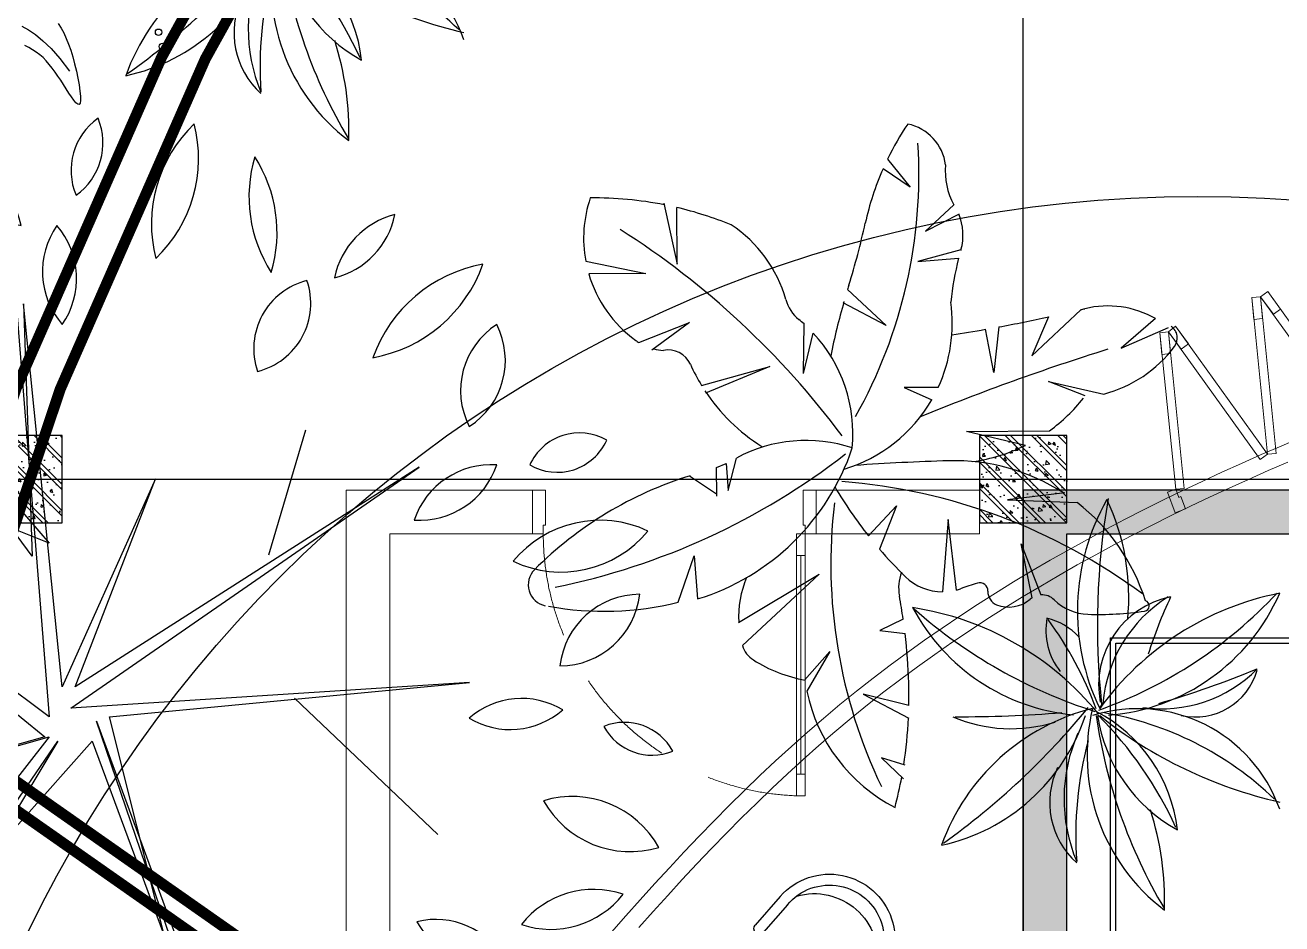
# Model space of a CAD drawing. Header units: millimetres. Extents: x -1030105 to 906887, y -616134 to 1220667.
# Drawn here: x -99860 to -94104, y 534059 to 538173 of the extents above; entities that cross this region are included whole.
import ezdxf
from ezdxf.enums import TextEntityAlignment as Align

# ---------------------------------------------------------------- set-up
doc = ezdxf.new("R2010")
doc.units = ezdxf.units.MM
doc.header["$MEASUREMENT"] = 0
for name, pattern in [('A1 - XREF - MAT BANG$0$Hidden', [714.375, 476.25, -238.125]), ('CENTER', [2, 1.25, -0.25, 0.25, -0.25]), ('DASH', [0.35, 0.25, -0.1]), ('DASHED', [0.75, 0.5, -0.25])]:
    doc.linetypes.add(name, pattern=pattern)
for name, color, linetype in [('A-Column', 4, 'Continuous'), ('A-Furniture', 143, 'Continuous'), ('A-Tree', 98, 'Continuous'), ('XR-BC-zColumn$0$LBC - BEACH CLUB - 240809 DG Rev$0$DA-WALL-PATT', 8, 'Continuous')]:
    doc.layers.add(name, color=color, linetype=linetype)
doc.layers.add('A-Door', color=33, linetype='Continuous', lineweight=9)
doc.layers.add('A-Wall', color=6, linetype='Continuous', lineweight=9)
doc.styles.add('Arial_Bold', font='arialbd.ttf')

# ---------------------------------------------------------------- blocks, each defined once
blk = doc.blocks.new('CHẢI 2')
for p, q in [((377497.4982783808, -107946.2526185756), (377548.3668794337, -107779.6868767074)), ((377547.4665517815, -107953.8405953927), (377596.1753487242, -107794.3275824317)), ((377594.3467119084, -107800.3160565147), (377609.6990662781, -107750.6482920074)), ((378073.8289586591, -107942.1294880552), (378087.6404829195, -107897.4465998199)), ((378025.5512446858, -108100.247652636), (378073.835040912, -107942.1095972216)), ((378071.1999098666, -108121.9410872665), (378121.6435451299, -107956.7501888905))]:
    blk.add_line(p, q)
for centre, radius, start, end in [((377628.8070648382, -107756.5545929674), 20, 66.0148901254023, 162.8235700145798), ((378404.7880844283, -106012.4529850306), 1888.936081059818, 246.0148901254023, 259.8545184915585), ((377572.2711140789, -107787.0072295695), 25, 342.9734917080572, 162.9734917080572), ((378068.5324843595, -107891.5402988599), 20, 342.8235700145798, 79.85451849155857), ((377784.3490941222, -108034.0968529251), 299.999999995809, 162.9734917080572, 342.9734917080572), ((377784.3800425566, -108033.995792409), 250.1056931059935, 161.3077239489011, 344.6392594668693), ((378097.7392755572, -107949.4299500838), 25, 342.9732183262121, 162.9734917080572), ((377815.559877325, -107932.1796504127), 291.1434903122881, 195.7321343654346, 310.214849048374)]:
    blk.add_arc(centre, radius, start, end)
blk = doc.blocks.new('FUR')
at = {"layer": 'A-Furniture', "color": 8, "linetype": 'DASH', "lineweight": 9, "ltscale": 1000, "const_width": 50}
blk.add_lwpolyline([(-33574.116996225, 38198.03701352875), (-3.274180926382542e-10, 38211.88251353393), (0, 0), (-7049.126603505938, -1.164153218269348e-10, -0.3011393681377011), (-23981.73349209089, -18888.11748647457), (-49064.43265007329, -18888.11748647457, -0.06124952190979967), (-52473.9447657284, -15923.13210822688), (-52473.9447657284, -15923.13210822688, -0.127607782766149), (-56769.0085550223, -7888.247632739716), (-57047.06649999994, -6235.426486474578, -0.1924218543560013), (-53256.03130311794, 9916.925028712954), (-55726.52506250713, 11649.12232822133, -0.09220963238652186), (-52805.8425345454, 17542.93784715806, -0.09579334497253111), (-54512.04080293298, 23938.01559452759, -0.1077169431674273), (-53957.97341630229, 28268.68321032356, -0.2285839789093287), (-47025.84992466056, 33492.16687116434, 0.2045490622853214), (-42688.61020563537, 36230.61212708103, 0.1311708844373413), (-42047.51066320275, 38025.4441493589, -0.3035398224954187), (-39524.66233420366, 41042.55836063065, -0.3273425619805889)], format="xyb", close=True, dxfattribs=at)
at = {"layer": 'A-Furniture', "color": 8, "linetype": 'DASH', "ltscale": 50}
blk.add_open_spline([(-56447.03599999993, -6097.049467972713), (-55194.80878073322, -4879.432741814177), (-50278.88373038909, -2284.573604768259), (-42421.47772418463, -5454.796933513135), (-32732.45049999998, -11254.02927138517), (-23301.95049999998, -9202.029271385167), (-18023.95049999998, -504.5292713851668), (-16595.45049999998, 8921.470728614833), (-19600.32320915881, 15918.27845925349), (-21321.18391267408, 18705.60147339047), (-21789.72381129679, 19344.96383619693)], degree=3, knots=[32574.7262056019, 32574.7262056019, 32574.7262056019, 32574.7262056019, 37697.74124470179, 48060.13185932349, 55585.25195803288, 69452.98974218499, 76151.42226405158, 84447.8370469563, 94470.7732435007, 98031.73488863441, 98031.73488863441, 98031.73488863441, 98031.73488863441], dxfattribs=at)
at = {"layer": 'A-Furniture', "xscale": -1, "rotation": 121.6933305201398}
blk.add_blockref('CHẢI 2', (-341880.1727628976, 275377.8456562242), dxfattribs=at)
blk = doc.blocks.new('hggtd')
at = {"layer": 'A-Door', "ltscale": 10}
for points in [[(-37522.30413191073, 553210.0989524032), (-37462.61143195868, 553210.3158777887), (-37462.7931325296, 553260.3155476366), (-37562.48556836, 553259.9532617943), (-37562.34020790327, 553219.953525916), (-37522.34047202492, 553220.0988863728)], [(-37562.34020790327, 553219.953525916), (-37550.77698953477, 553182.5641279547), (-38246.76598047192, 552993.3609571508), (-38257.0264835011, 553031.1044955886)], [(-38257.0264835011, 553031.1044955886), (-38246.76598047192, 552993.3609571508), (-38150.26809078419, 553019.5937093099), (-38160.76119164789, 553058.192865185)], [(-38259.00160165331, 552953.1427850041), (-38246.76541330145, 552993.2048853468), (-38152.10331566764, 552966.2864699255), (-38162.31560169254, 552927.6120699414)], [(-37561.6558693455, 552769.0030419283), (-37550.96911318326, 552809.4742822888), (-38246.76541330145, 552993.2048853468), (-38259.00160165331, 552953.1427850041)], [(-37561.6558693455, 552769.0030419283), (-37550.15187984782, 552731.1441886064), (-38246.14087078497, 552541.9410178026), (-38256.51613611132, 552580.106712461)], [(-38256.51613611132, 552580.106712461), (-38246.14087078497, 552541.9410178026), (-38149.64298109724, 552568.1737699618), (-38160.13608196094, 552606.7729258367)], [(-38256.34578606571, 552501.730225313), (-38246.14030361451, 552541.7849459986), (-38149.44750008004, 552514.8739102345), (-38159.65978610494, 552476.1995102502)], [(-37559.0000537579, 552317.5904822372), (-37548.4474841831, 552357.5535517792), (-38246.14030361451, 552541.7849459986), (-38256.34578606571, 552501.730225313)]]:
    blk.add_lwpolyline(points, close=True, dxfattribs=at)
blk = doc.blocks.new('TƯỜNG NÔI THẤT')
at = {"layer": 'A-Door', "ltscale": 10}
for points in [[(2930.784120757889, 28654.37219504954), (2840.454301001853, 28615.29588536511), (2750.6054073423, 28575.5518036593), (2661.254620863765, 28535.11530709558), (2572.419122650739, 28493.96175283706), (2484.116093787772, 28452.06649804709), (2396.36271535937, 28409.40489988902), (2309.176168450053, 28365.9523155262), (2222.573634144341, 28321.68410212186), (2136.572293526769, 28276.57561683923), (2051.189327681845, 28230.60221684165), (1966.441917694086, 28183.73925929249), (1882.34724464803, 28135.96210135485), (1798.922489628181, 28087.24610019231), (1716.18483371906, 28037.56661296799), (1634.151458005203, 27986.89899684524), (1552.839543571099, 27935.21860898728), (1472.266271501314, 27882.50080655748), (1392.448822880324, 27828.72094671906), (1313.404378792693, 27773.85438663547), (1235.150120322898, 27717.87648346985), (1157.703228555489, 27660.76259438565), (1081.080884574971, 27602.488076546), (1005.300269465879, 27543.02828711434), (930.3785643127194, 27482.35858325381), (856.3290679885249, 27420.4598253374), (783.1329364200501, 27357.35843781242), (710.7554482981359, 27293.10335182305), (639.1617699072231, 27227.74365785473), (568.3170675317378, 27161.32844639278), (498.1865074561065, 27093.90680792253), (428.7352559647552, 27025.52783292963), (359.9284793420957, 26956.24061189929), (291.7313438725687, 26886.09423531697), (224.1090158405859, 26815.13779366808), (157.0266615305882, 26743.42037743796), (90.44944722700166, 26670.99107711215), (24.34253921423806, 26597.8989831761), (-41.32889622327639, 26524.19318611501)], [(-166.9163906685426, 26502.57898639143), (-101.2958456789493, 26577.23644463148), (-35.2396873855032, 26651.36415010213), (31.28799249810982, 26724.91265836975), (98.32330210669897, 26797.8321894221), (165.902351280427, 26870.07292301056), (234.0612498594128, 26941.58503888629), (302.8361076838046, 27012.31871680077), (372.2630345937796, 27082.22413650493), (442.378252475828, 27151.25126941549), (513.2180855466577, 27219.34964078118), (584.8187974110042, 27286.46876080066), (657.2166515738936, 27352.55813526991), (730.4478870149469, 27417.56702979922), (804.5486855843046, 27481.44444731565), (879.5527735750074, 27544.13739150623), (955.4424117460148, 27605.58774227381), (1032.184144159837, 27665.79852086946), (1109.760073046869, 27724.79532388248), (1188.151649082458, 27782.6030941389), (1267.340269775465, 27839.24676990428), (1347.307685608495, 27894.75153593614), (1428.03570862484, 27949.14261704031), (1509.506150867805, 28002.44523802213), (1591.700824380663, 28054.68462368741), (1674.601541206706, 28105.88599884138), (1758.190113389224, 28156.07458828983), (1842.448451661839, 28205.27570825221), (1927.358799546811, 28253.51478396531), (2012.903463463328, 28300.81718802208), (2099.064749797762, 28347.20829291409), (2185.824964936517, 28392.71347113338), (2273.166415265994, 28437.35809517186), (2361.071407172567, 28481.16753752122), (2449.522264983432, 28524.16717825574), (2538.501531364527, 28566.3824074415), (2627.991857137051, 28607.83853192616), (2717.975889024281, 28648.56084749533), (2808.436273749423, 28688.57464993501), (2899.355658035725, 28727.90523503104), (2990.716688606422, 28766.57789856929)]]:
    blk.add_lwpolyline(points, dxfattribs=at)
at = {"color": 3, "xscale": -0.9999999999999998, "rotation": 110.9750667880866}
blk.add_blockref('hggtd', (532424.3445339052, 191488.5599422323), dxfattribs=at)
blk = doc.blocks.new('CAYMB 10')
at = {"layer": 'A-Tree', "color": 8}
for p, q in [((186.5644689614419, 644.1267185458564), (238.715650649654, 579.6182638052269)), ((238.715650649654, 579.6182638052269), (176.2852105110796, 621.9426230803365)), ((-325.4732582218421, 543.3802454902325), (-294.8787547032553, 403.6489095685538)), ((-294.8787547032553, 403.6489095685538), (-296.0700989094476, 533.3855430782423)), ((338.564589164569, 539.16627220792), (273.4787241728045, 478.8985422675032)), ((273.4787241728045, 478.8985422675032), (351.6973314038187, 519.0277307261131)), ((354.6887124035857, 436.4759908806882), (256.0971874112147, 409.436666262045)), ((-504.6410117267806, 410.2891123816371), (-367.1667000502202, 382.5110154846916)), ((256.0971874112147, 409.436666262045), (349.4150796181493, 417.0474113345845)), ((-367.1667000502202, 382.5110154846916), (-497.7112205417216, 381.2806026079925)), ((95.00687250689953, 345.8953323567985), (183.0947374099342, 263.5667217111913)), ((183.0947374099342, 263.5667217111913), (84.90115182858426, 315.0707048501936)), ((516.8202095194138, 194.1048419061699), (628.9105254643946, 299.2352224754868)), ((-382.8970907971379, 224.2380090198712), (-266.6688206082326, 269.7755907949759)), ((-266.6688206082326, 269.7755907949759), (-353.1145183928893, 206.6125474648434)), ((-5.726964698173106, 153.5171867363388), (-4.586229609965812, 268.6250645958353)), ((441.2394350631512, 260.0119577894802), (429.9125403692451, 155.9008114330354)), ((555.2693992947607, 282.7517265723436), (516.8202095194138, 194.1048419061699)), ((800.4230135336256, 279.0056476828177), (721.9223257167323, 211.4703137571923)), ((-5.726964698173106, 153.5171867363388), (16.58627978124423, 245.8723320083227)), ((429.9125403692451, 155.9008114330354), (410.6450369797385, 254.5554818508099)), ((721.9223257167323, 211.4703137571923), (830.1820690810855, 258.7901719139772)), ((-239.0395701728121, 125.7578780322219), (-83.30427484225947, 169.3706028317101)), ((-83.30427484225947, 169.3706028317101), (-230.1945371221227, 108.2228984822286)), ((224.8104241719266, 121.1698715304956), (287.8681593717483, 92.92873885919107)), ((302.5589965510007, 121.1698715304956), (224.8104241719266, 121.1698715304956)), ((639.1660111839155, 102.2385455899639), (555.0595933263976, 135.0622490113601)), ((555.0595933263976, 135.0622490113601), (681.5390205197909, 106.4200763733825)), ((367.3390138906543, 20.45014999277191), (557.821376568143, 22.51869702967815)), ((502.3600309251924, -11.08403195551364), (367.3390138906543, 20.45014999277191)), ((-204.9676791954407, -61.71889313741121), (-183.3013383952493, -52.44190028059529)), ((-183.3013383952493, -52.44190028059529), (-178.1426882858214, -114.288502944808)), ((-178.1426882858214, -114.288502944808), (-159.5715427216055, -40.07258242834359)), ((-204.9676791954407, -122.5347193139023), (-266.8714977428608, -81.30365087109385)), ((-204.196477882826, -127.3310654973029), (-204.9676791954407, -61.71889313741121)), ((592.8495588197547, -119.3980054862914), (461.1993036085332, -135.8390776687302)), ((461.1993036085332, -135.8390776687302), (620.7195718503935, -142.2139893168933)), ((143.0218579590146, -218.2304025689373), (207.4288874103659, -149.7314513499732)), ((207.4288874103659, -149.7314513499732), (167.9309039485815, -248.3851391418721)), ((325.6233271286619, -180.9892968822387), (312.6852061285172, -346.4441596715478)), ((344.8166955182969, -342.6124404388829), (325.6233271286619, -180.9892968822387)), ((492.4860668478213, -236.5587992064538), (537.8115905059676, -353.2512321577524)), ((517.8181643989083, -359.7277302780421), (492.4860668478213, -236.5587992064538)), ((-292.6647569071356, -369.9211299706367), (-256.5541889067972, -263.7511294005672)), ((-256.5541889067972, -263.7511294005672), (-248.3003521786304, -362.705690089264)), ((-154.7948591960012, -416.325845527288), (30.13723149732687, -306.0206752118538)), ((30.13723149732687, -306.0206752118538), (-145.4918600437231, -469.1739831443992)), ((222.3969005242834, -408.9304565185448), (169.1895109322213, -434.5251517113065)), ((169.1895109322213, -434.5251517113065), (226.6550938068394, -441.4842379083857)), ((-3.263954783440568, -548.2255597366602), (54.47138149777311, -483.1484652950312)), ((54.47138149777311, -483.1484652950312), (2.097332070159609, -573.529118141334)), ((130.9501344540622, -580.3950924625387), (235.0827775355865, -635.3031904057134)), ((235.6481149397878, -606.5453954523546), (130.9501344540622, -580.3950924625387)), ((172.6658212160692, -726.2650370134506), (223.3993703480519, -774.2839783391682)), ((227.2855263771635, -743.4153645457118), (172.6658212160692, -726.2650370134506))]:
    blk.add_line(p, q, dxfattribs=at)
for centre, radius, start, end in [((779.4988287719461, 355.9101373694721), 659.2722902632004, 146.0189635815314, 154.0763021309827), ((209.9180833415012, 616.2268724779133), 110.5597618613785, 7.543113912344272, 78.04736568714452), ((-871.4777567913261, 608.5862301258021), 1129.855552588643, 330.67245302648, 3.641032922973614), ((779.4988287719461, 355.9101373694721), 659.2722902632004, 156.201305661175, 167.6168316650024), ((478.4198393823172, 616.0173225902254), 159.5793688367412, 174.706298392514, 208.7889803306433), ((-221.7666346176411, 462.5324904182926), 287.6582760387117, 161.2205659913778, 190.4639080002395), ((-484.4715234372707, -269.5221160924993), 824.7155909276798, 78.82497402445534, 90.66972910121446), ((-484.4715234372707, -269.5221160924993), 824.7155909276798, 67.69490835147803, 76.79451232428683), ((236.755102414405, 470.2114022054593), 122.6638091375199, 344.0084059050306, 22.93603431214617), ((-338.8007119102695, 239.5967835061019), 304.0756695246674, 15.84499370040856, 56.61069613927844), ((-1542.902939352862, 865.8081009959569), 1718.446344457842, 342.7300337644285, 347.6168316650025), ((-1459.690843628166, -1138.771680419974), 1923.468895043192, 36.70351893037481, 57.46954700200074), ((1039.005968139434, 240.2970391763374), 711.882214688397, 164.0084059050306, 164.110091381332), ((1039.005968139434, 240.2970391763374), 711.882214688397, 165.6238916327764, 173.8497337395827), ((-221.7666346176411, 462.5324904182926), 287.6582760387117, 196.4070659168597, 234.1870524300158), ((1704.152454995899, -143.6701514924644), 1681.908795261614, 162.7300337644285, 163.0792001669171), ((41.96888153787586, 347.6667464350467), 91.73312292712151, 195.8449937004085, 230.5605807165402), ((1704.152454995899, -143.6701514924644), 1681.908795261614, 164.0749999253743, 168.4283775462131), ((-12.67507818593003, 267.2108032992692), 347.4197398351678, 335.1427602876785, 8.16711169028393), ((-209.9366539784678, 3822.649371958105), 3621.659239046866, 283.3980360557906, 283.548294695203), ((690.6355624774296, 85.37655267835362), 222.5882091254535, 60.44681838818225, 103.548294695203), ((-231.766255730181, 14.88319813268026), 339.1680436945305, 47.95141662230789, 50.56058071654016), ((-209.9366539784678, 3822.649371958105), 3621.659239046866, 280.358138861941, 282.1977283526998), ((817.511440649323, 234.4921467081294), 32.59454687060725, 323.1476556933032, 55.43795290225658), ((-231.766255730181, 14.88319813268026), 339.1680436945305, 354.6007765778234, 42.92545712248191), ((-209.9366539784678, 3822.649371958105), 3621.659239046866, 278.6352431112115, 279.8664868686059), ((-320.7347799850104, 322.0762417442747), 115.8636308787558, 233.2324526345538, 237.5887007438244), ((-320.7347799850104, 322.0762417442747), 115.8636308787558, 255.9290285283741, 267.0909563796757), ((-315.6195761270646, 151.8575429006014), 55.60237919803038, 24.20546519525691, 101.4053945023518), ((2261.033439234685, -4819.460737201036), 5267.70064518032, 107.3413043199353, 112.3058230292931), ((607.9519777596288, 391.5614522692631), 294.4837128093322, 284.4707032040494, 323.1476556933032), ((128.8901085334655, 351.6790820074966), 431.7552997689148, 204.2054651952569, 211.5513251737923), ((128.8901085334655, 351.6790820074966), 431.7552997689148, 213.4357366631786, 237.8386598974236), ((-12.67507818593003, 267.2108032992692), 347.4197398351678, 286.683821417299, 329.8909765086365), ((329.4013005118468, 336.9554401499918), 388.6466217139611, 305.996232287867, 321.8459668997995), ((0, -337.7482491607079), 337.7482491607315, 71.72741072522271, 118.1939077791721), ((-406.6215687962249, 153.821227927343), 540.2459298013857, 287.0408817533136, 341.5637966210982), ((329.4013005118468, 336.9554401499918), 388.6466217139611, 277.773074949076, 296.4251469481378), ((-895.072876284481, 1238.599255244713), 1606.842570017603, 281.5142955742673, 307.8151157708742), ((483.4170424840122, -5395.586750178481), 5351.501479308205, 91.68041618368886, 93.97711696796304), ((339.9329093026463, -504.7281531734043), 458.5386230856771, 57.07131363646801, 91.68041618368886), ((-8.812954175969935, -908.2365988525562), 866.563070171323, 107.2231083180989, 135.0206824451704), ((915.3737261515053, 394.3985224193311), 985.8202716685598, 210.5658740579717, 218.4214248434757), ((-19.67628685309319, -1417.423136411293), 1327.183343981249, 53.45551872566639, 85.59402888639943), ((1238.604113080713, -281.7090184199624), 1181.896966314566, 173.2496747741793, 205.5926878717474), ((339.9329093026463, -504.7281531734043), 458.5386230856771, 17.51489595105737, 52.24029725564014), ((915.3737261515053, 394.3985224193311), 985.8202716685598, 220.69477463243, 225.7555748056288), ((-587.1989607803844, -330.2680094094248), 48.89684057720707, 135.0206824451704, 258.4069812984008), ((79.12071815130184, -404.8095753640519), 233.6527065375773, 157.0771258813028, 182.7473181073303), ((312.6159168867161, -337.5196654610336), 100.6384510239315, 159.0815244804994, 190.5200611703198), ((312.7370421675732, -224.3457737795543), 122.0983968953165, 225.7555748056288, 269.9756754678196), ((312.7370421675732, -224.3457737795543), 122.0983968953165, 285.2068583583672, 289.7368665715742), ((651.7176895141893, -1169.165985498577), 881.6909792928842, 107.1012602260706, 109.7368665715743), ((397.8620837506605, -344.0600182445487), 18.41667423347537, 357.8127589799344, 107.1012602260706), ((448.4678145552462, -345.9928085939027), 32.22595276001595, 177.8127589799344, 248.0460523007279), ((-462.6810181882756, 308.0949123103055), 699.0073552476517, 259.5557244193585, 284.0769776521867), ((-1074.81847715273, -595.1679378441186), 1310.515980647398, 8.169963742111003, 10.52006117031982), ((464.4035032119573, -306.4591387975961), 74.85056091692964, 248.0460523007279, 310.8614180743947), ((539.8669704514614, -393.6951788552105), 40.49614069499967, 122.9882373665325, 130.8614180743947), ((539.8669704514614, -393.6951788552105), 40.49614069499967, 45.32380455527569, 92.90929492024217), ((648.6469490672171, -283.678668439039), 114.2188111092727, 225.3238045552756, 268.3173632320293), ((773.6529619407229, -378.4241003859788), 12.22474454553995, 278.1257358594557, 73.06873538917671), ((667.6692234594229, 363.8661339700921), 762.0429524085476, 268.3173632320293, 278.1257358594557), ((-1074.81847715273, -595.1679378441186), 1310.515980647398, 1.755641354297249, 6.734550152070574), ((79.12071815130184, -404.8095753640519), 233.6527065375773, 195.9900497176004, 196.058939603915), ((-89.8212527618889, -453.44103992905), 57.85051974295094, 196.058939603915, 237.7317177395325), ((56.72459466154396, -221.3440656791208), 332.3403936053967, 237.7317177395325, 259.8030533806472), ((379.0376141950837, -497.4245712160482), 384.5463279646863, 191.4146135001872, 242.8877097801719), ((-768.0439603001578, -588.8147328672349), 1003.695456758675, 358.9899712243594, 1.929659337987232), ((-768.0439603001578, -588.8147328672349), 1003.695456758675, 351.2018494907206, 357.3602215140918), ((-768.0439603001578, -588.8147328672349), 1003.695456758675, 345.5238759625545, 349.5865213171726)]:
    blk.add_arc(centre, radius, start, end, dxfattribs=at)
blk = doc.blocks.new('C2')
at = {"layer": 'A-Tree', "color": 8}
for centre, radius, start, end in [((597.8066810533492, 647.4478162748856), 512.9644939609045, 150.2411395785226, 205.8089924024951), ((1840.520802863575, 614.663511470193), 1710.013328275341, 170.2399811561488, 186.1147769933549), ((-319.6332879893016, 679.0836772795301), 522.1291424384847, 354.3326332317999, 25.28039436258732), ((339.0637494305702, 477.7074091385002), 205.6003621570023, 101.4267094931179, 190.9876748326544), ((-212.9250783589523, 1393.706720260845), 1033.274465553102, 289.6317747364299, 316.9415872008503), ((678.9583471508013, 29.49553686170839), 671.2071327478785, 101.2486208017848, 143.9898653391894), ((460.7013213895043, 408.7795932609588), 318.5844515836241, 121.9055202391609, 175.1858926215441), ((119.8017681216515, 874.5129376781988), 467.1576890094693, 274.4072576754843, 336.4430840679565), ((1238.200356553214, 234.6638037646771), 1039.70912533752, 154.6853166608095, 162.4500908880103), ((-394.1196820032856, -16.28424253803678), 678.7830739472802, 39.14999690914021, 81.38898289978646), ((119.8017681216515, 874.5129376781988), 467.1576890094693, 208.0484010644241, 264.6491229276512), ((473.6763151883424, 1516.111589349457), 1152.672504959493, 228.5744525952278, 252.384215517872), ((161.3379898599887, 602.3140435382957), 148.8271279052569, 169.1166209036329, 218.9555886236376), ((-17.29247572167515, 489.9658467163681), 144.1551195271773, 42.83736663617832, 76.97863792041294), ((-675.6265686209008, 122.8727199833374), 857.8705761906325, 20.51383794556775, 36.02424014850644), ((278.738285768326, 727.5477068470209), 304.278219035058, 261.6388708216413, 315.6255062312309), ((-362.4759722851959, 2596.584024063079), 2251.977424759328, 286.3355012364549, 292.4150150611594), ((354.8739890010984, 551.3400760767981), 146.7974213737446, 257.3556793837414, 344.3532487187752), ((-319.6332879893016, 679.0836772795301), 522.1291424384847, 330.7697376170311, 331.9367160107736), ((240.827546373308, -57.77903458592482), 496.9278064683223, 104.1284180658103, 160.1467714826719), ((-321.3298327564044, 547.7226396792103), 446.9018688599547, 282.2423311989974, 341.7320937913137), ((-1212.861913616427, 1507.635573408741), 1708.312600899444, 305.4463593761205, 320.7381539293926), ((-67.36023888764612, 715.2663625454297), 337.6292509965691, 246.7315023999685, 287.3970904032515), ((-189.9491252961816, 3449.078696529206), 3043.983831225277, 269.91002825064, 274.5019943887826), ((553.2720437054159, 318.8653606564039), 446.3301478634169, 166.3602607862572, 232.9473873304876), ((222.8508834598761, 78.65597689687274), 344.823888887098, 19.43419249484991, 107.435705152585), ((-34.96195786917815, 106.5881998699042), 350.9507541514024, 6.507278463115689, 62.36089659900944), ((1308.343660235485, 576.0264644791023), 1192.382886922759, 188.0958949225132, 210.722578142023), ((486.077814778153, 461.5422813013429), 359.2264137293816, 188.5552242675603, 241.3288961956136), ((-509.9640583559885, -226.3472040423658), 903.3571745151023, 24.75992225526024, 44.64727991474892), ((776.6502670997143, 1214.233641913161), 1030.057604216278, 231.5416259423199, 257.1763624081367), ((18.22038746716134, -322.4153765899828), 747.4321797232111, 46.14831984268555, 80.37107364285058), ((423.9871086181593, 217.0607059827889), 369.8270333400882, 155.9892964331983, 202.8399613678449), ((921.5218744179001, 133.2178408322507), 840.488187284618, 165.0603950652925, 184.073746994936), ((207.7481049136404, 208.9563885416137), 186.2569995667042, 154.5275994809214, 228.0163014909153), ((-394.1196820032856, -16.28424253803678), 678.7830739472802, 358.2221592825441, 17.85830694949557)]:
    blk.add_arc(centre, radius, start, end, dxfattribs=at)
blk = doc.blocks.new('12PPLT11')
at = {"color": 0, "linetype": 'ByBlock'}
for p, q in [((-0.04409608227797435, 0.3483338719713629), (-0.0159519989446153, -0.0034782946952987)), ((-0.03706008227789681, 0.334261371971337), (-0.03002408227791875, 0.127864871971326)), ((-0.005397998944658866, 0.02114853863798771), (-0.03706008227789681, 0.334261371971337)), ((-0.1695719156113071, 0.3166707053046594), (-0.0159519989446153, 0.1384192053046434)), ((-0.03002408227791875, 0.127864871971326), (-0.1695719156113071, 0.3166707053046594)), ((0.1635491677220671, 0.1290376219713494), (0.1940385843887569, 0.2310631219712889)), ((-0.3185010822779759, 0.2228541219713236), (-0.01946999894460077, -0.01989621136198139)), ((-0.0159519989446153, -0.0034782946952987), (-0.3185010822779759, 0.2228541219713236)), ((0.001638084388794425, 0.003557955304671623), (0.2865970843887453, 0.200572705304694)), ((0.2865970843887453, 0.200572705304694), (0.005156084388772797, 0.02114853863798771)), ((0.07082566772203336, 0.19119103863801), (-0.005397998944658866, 0.02114853863798771)), ((0.005156084388772797, 0.02114853863798771), (0.07082566772203336, 0.19119103863801)), ((-0.0159519989446153, 0.1384192053046434), (-0.1297010822779612, 0.1841547886379828)), ((-0.1870794156112652, 0.1184832053046989), (-0.283238415611315, 0.1243467886380358)), ((0.3276405010553916, 0.02466662197130631), (0.001638084388794425, 0.003557955304671623)), ((0.03330016772201816, -0.0034782946952987), (0.3276405010553916, 0.02466662197130631)), ((0.1846572510553486, 0.01176687197136062), (0.3019243343886799, -0.0996402946953765)), ((-0.1507265822779047, -0.05976829469537392), (-0.283238415611315, -0.0034782946952987)), ((0.02274616772206173, -0.006996461362007267), (0.09545175105541404, -0.2040112946953059)), ((0.1341498343887295, -0.3330090446953307), (0.02274616772206173, -0.006996461362007267)), ((0.0778616677221251, -0.1805571280286813), (0.03330016772201816, -0.0034782946952987)), ((-0.3665805822779404, -0.1172309613619973), (-0.0159519989446153, -0.01989621136198139)), ((-0.01946999894460077, -0.01989621136198139), (-0.3665805822779404, -0.1172309613619973)), ((-0.0159519989446153, -0.01989621136198139), (-0.1132836656112204, -0.1442032113619689)), ((-0.08983024894462233, -0.1406850446953172), (-0.008915998944651449, -0.02341437802863311)), ((-0.0675494989445724, -0.1207490446953727), (0.01922808438871471, -0.02341437802863311)), ((-0.008915998944651449, -0.02341437802863311), (-0.0675494989445724, -0.1207490446953727)), ((0.01922808438871471, -0.02341437802863311), (0.1341498343887295, -0.3330090446953307)), ((-0.1437730822779031, -0.3259727946953035), (-0.08983024894462233, -0.1406850446953172)), ((-0.1132836656112204, -0.1442032113619689), (-0.2973929989445878, -0.2216018780286504)), ((-0.2973929989445878, -0.2216018780286504), (-0.1062476656112494, -0.1512394613619676)), ((-0.1062476656112494, -0.1512394613619676), (-0.1437730822779031, -0.3259727946953035)), ((0.2514169177220467, -0.2814099613620158), (0.0778616677221251, -0.1805571280286813)), ((0.09545175105541404, -0.2040112946953059), (0.2514169177220467, -0.2814099613620158))]:
    blk.add_line(p, q, dxfattribs=at)
for centre, radius, start, end in [((0.05434758438878617, 0.4430904553046844), 0.05243733333333332, 125.4093320015279, 202.7100879987564), ((-0.024407165611251, 0.4655842053046513), 0.05243733333333332, 305.409332001528, 22.71008799875637), ((0.1814316677221086, 0.3992276219713347), 0.1137750833333333, 133.8116859996644, 194.3077339994046), ((-0.007579748944635867, 0.4532126219713177), 0.1137750833333333, 313.8116859996644, 14.3077339994046), ((-0.08176558227796704, 0.420931788638029), 0.08348141666666667, 149.4737229994703, 231.7585849989431), ((-0.2053491656113238, 0.3977677053046307), 0.08348141666666667, 329.4737229994703, 51.7585849989431), ((-0.02436366561131109, 0.4785027053046633), 0.08172058333333332, 192.3059549989146, 259.6848969995538), ((-0.1188395822779285, 0.3806856219713097), 0.08172058333333332, 12.30595499891467, 79.68489699955371), ((0.2617562510554379, 0.4217917886380178), 0.1143496666666667, 163.4642289982347, 212.7905639989496), ((0.05600716772210035, 0.3924089553046883), 0.1143496666666667, 343.4642289982347, 32.79056399894964), ((-0.1878847489446116, 0.4071567053046294), 0.04510308333333333, 146.8150689989245, 244.0193430010408), ((-0.2453901656112905, 0.3912984553046215), 0.04510308333333333, 326.8150689989245, 64.01934300104078), ((0.200975001055447, 0.4205376219713344), 0.0671975, 284.1003569999932, 348.4650159990404), ((0.2831860843887171, 0.3419275386379752), 0.0671975, 104.1003569999932, 168.4650159990404), ((0.04495741772211659, 0.3605282886380223), 0.06638033333333333, 145.5247849991495, 220.8327339997949), ((-0.05998941561131232, 0.3546998719712917), 0.06638033333333333, 325.5247849991495, 40.83273399979491), ((0.3598354177220173, 0.250708288638009), 0.1178019166666666, 100.3005050002654, 160.4476489979855), ((0.2277621677220623, 0.40603612197134), 0.1178019166666666, 280.3005050002654, 340.4476489979855), ((-0.2939323322779117, 0.2921076219713541), 0.05821033333333332, 25.45365099960478, 116.6851970002433), ((0.2086239177220932, 0.2974604553047016), 0.05733175, 103.8913860003663, 198.9039470001594), ((0.1406201677220906, 0.3345408719713419), 0.05733175, 283.8913860003663, 18.90394700015941), ((-0.2675138322779276, 0.3691355386380337), 0.05821033333333332, 205.4536509996048, 296.6851970002433), ((-0.1574909156112199, 0.326555455304657), 0.05570899999999999, 168.8066020017208, 257.6390980000355), ((-0.224065748944561, 0.2829521219713342), 0.05570899999999999, 348.8066020017208, 77.6390980000354), ((-0.2833924156112744, 0.3263592886380025), 0.081791, 183.318928997754, 263.1903649993824), ((-0.3747442489445802, 0.2404101219713652), 0.081791, 3.318928997754036, 83.1903649993824), ((0.3845051677220681, 0.2631555386379887), 0.06404974999999999, 122.5817349989141, 207.1799880000926), ((0.2930371677221117, 0.2878682053046759), 0.06404974999999999, 302.5817349989142, 27.17998800009267), ((-0.3769142489445656, 0.2481650386380068), 0.03687258333333333, 163.4933460002688, 274.4697340005599), ((-0.409393665611212, 0.2218811219713643), 0.03687258333333333, 343.4933460002688, 94.46973400055995), ((0.4176426677220206, 0.1840275386380199), 0.04460749999999999, 59.98145399876235, 155.6675900021344), ((0.399313917722111, 0.2410311219713037), 0.04460749999999999, 239.9814539987623, 335.6675900021344), ((0.3454191677220635, 0.1362267886379982), 0.06633966666666666, 86.02821899989966, 161.3697620011935), ((0.2871507510553784, 0.2235999553046781), 0.06633966666666666, 266.0282189998997, 341.3697620011936), ((-0.3491485822779623, 0.1264337886379963), 0.06314383333333333, 22.57230599832171, 98.33354300052417), ((-0.2999935822779207, 0.213148538637995), 0.06314383333333333, 202.5723059983217, 278.3335430005242), ((-0.3989077489445663, 0.08020112197135632), 0.08471958333333332, 69.72013800043797, 135.6489100009364), ((-0.4301238322778929, 0.2188924553046832), 0.08471958333333332, 249.720138000438, 315.6489100009364), ((0.4344767510553993, 0.0653373719713386), 0.09187275, 64.73526299976963, 140.5781150001319), ((0.4027173343887398, 0.2067636219713336), 0.09187275, 244.7352629997696, 320.5781150001318), ((-0.4516179989445845, 0.01732262197131718), 0.07996766666666667, 30.9482359987117, 110.5783939994005), ((0.4672332510553971, 0.03076528863800831), 0.06592175, 90.25287399973678, 173.5220829983265), ((0.4014415010553876, 0.1041237053046871), 0.06592175, 270.2528739997368, 353.5220829983265), ((-0.4111429156113218, 0.1333121219713576), 0.07996766666666667, 210.9482359987117, 290.5783939994005), ((-0.4458463322779451, 0.05967703863802853), 0.06300191666666666, 224.2576500004793, 288.5926609999777), ((-0.4708814156113021, -0.04400487802865882), 0.06300191666666666, 44.25765000047925, 108.5926609999777), ((0.3703698343887254, -0.05344996136199143), 0.06502333333333332, 58.87476399947934, 131.2135239983133), ((0.3611393343887812, 0.05112703863801471), 0.06502333333333332, 238.8747639994794, 311.2135239983133), ((-0.3634898322778781, -0.07214696136196608), 0.06992266666666666, 60.50948500072646, 129.2919899988486), ((0.4545749177220912, -0.05262612802863487), 0.04464991666666666, 28.19813599963577, 112.1917869995009), ((-0.3733484989445515, 0.04283153863798361), 0.06992266666666666, 240.5094850007264, 309.2919899988486), ((0.4770610843887724, 0.009814455304649528), 0.04464991666666666, 208.1981359996358, 292.1917869995008), ((-0.3813518322779075, -0.1379567946952989), 0.09234183333333335, 100.8761590000109, 165.4479129982681), ((-0.4881549156112897, -0.02407187802867838), 0.09234183333333335, 280.8761590000109, 345.447912998268), ((0.4116491677220964, -0.1499477113620458), 0.08137058333333333, 29.19519699876264, 106.7189009994869), ((0.4592742510553762, -0.03232529469534029), 0.08137058333333333, 209.1951969987626, 286.7189009994869), ((-0.4068282489446347, -0.2036111280286832), 0.07279833333333333, 54.97446300017218, 151.3792250010594), ((-0.4289492489446047, -0.109125711361969), 0.07279833333333333, 234.9744630001721, 331.3792250010594), ((0.4293947510553835, -0.2198573780286779), 0.07530733333333332, 71.37116599942652, 141.7535400009083), ((0.3943076677220461, -0.1018769613620236), 0.07530733333333332, 251.3711659994265, 321.7535400009083), ((0.3003038343887283, -0.2335269613619744), 0.06442966666666666, 28.80716499953392, 103.9198800004392), ((0.3412605843886993, -0.1399431280286763), 0.06442966666666666, 208.8071649995339, 283.9198800004392), ((-0.3462229156112855, -0.1535553780286705), 0.06249758333333334, 267.1724340003306, 337.236468999614), ((-0.2916762489445546, -0.2401590446953321), 0.06249758333333334, 87.17243400033057, 157.236468999614), ((-0.3944963322779813, -0.2736659613620134), 0.05835274999999999, 71.81924599980185, 140.0817599987332), ((-0.421043582277882, -0.1807817113619876), 0.05835274999999999, 251.8192459998019, 320.0817599987332), ((0.4147226677221241, -0.2277722946953702), 0.04222583333333333, 179.2557220021193, 267.6286589995032), ((0.3707532510553548, -0.2694134613619781), 0.04222583333333333, 359.2557220021192, 87.62865899950317), ((-0.296434582277918, -0.307076711362015), 0.06498733333333333, 113.47529200124, 203.4559599996687), ((-0.3819396656112986, -0.2733360446953554), 0.06498733333333333, 293.47529200124, 23.45595999966874), ((0.396700584388789, -0.2431779613619938), 0.0967875, 186.54868600067, 256.8911319995395), ((0.2785930010553557, -0.3484816280286509), 0.0967875, 6.54868600067002, 76.89113199953944), ((-0.1170221656112673, -0.3550754613619915), 0.07992766666666666, 122.8873140000795, 186.7253339983677), ((-0.2397997489446198, -0.2973172946953753), 0.07992766666666666, 302.8873140000795, 6.725333998367705), ((0.2261086677220874, -0.2966867113619855), 0.05859191666666665, 173.6499809978664, 254.651444999303), ((0.1523675010554371, -0.346708544695332), 0.05859191666666665, 353.6499809978664, 74.651444999303), ((-0.3360968322779172, -0.2936292946953358), 0.08883749999999999, 271.6327640001786, 352.0267889979866), ((-0.2455868322779224, -0.3947534613619723), 0.08883749999999999, 91.63276400017855, 172.0267889979866), ((0.05743191772206302, -0.3677345446953382), 0.06279416666666666, 148.7876610017853, 221.5977109985612), ((-0.0432319156112726, -0.3768827113619864), 0.06279416666666666, 328.7876610017854, 41.5977109985612), ((0.3027370010554549, -0.2848042946953342), 0.08059875, 218.6962139995009, 286.2415449998232), ((0.2623744177220715, -0.4125760446952995), 0.08059875, 38.6962139995009, 106.2415449998232), ((-0.2261904989445611, -0.4156024613619707), 0.04104691666666667, 76.54190600001937, 193.4774259998473), ((-0.2565539989445824, -0.3852491280286472), 0.04104691666666667, 256.5419060000193, 13.4774259998473), ((-0.09402816561123473, -0.4049786280286582), 0.07587533333333334, 159.1169870000139, 230.3606239999304), ((-0.2133241656113043, -0.4363617113620251), 0.07587533333333334, 339.1169870000139, 50.36062399993038), ((0.2511479177220437, -0.4026752113620091), 0.1233375833333333, 165.2071099987095, 218.3217489999709), ((0.0351348343887139, -0.4476627113619998), 0.1233375833333333, 345.2071099987095, 38.32174899997089), ((0.2598737510553448, -0.4013252113620354), 0.05361883333333333, 156.775419000459, 231.2879719996091), ((0.1770663343887691, -0.4220201280286631), 0.05361883333333333, 336.7754190004591, 51.28797199960912), ((-0.01558799894461771, -0.4613768780286875), 0.09055483333333332, 122.1169889999252, 201.7275270020464), ((-0.147852748944608, -0.4182029613620273), 0.09055483333333332, 302.1169889999251, 21.72752700204642), ((0.1166494177221082, -0.4051363780286863), 0.07050225, 185.3195600014627, 260.4189679995899), ((0.03471625105544263, -0.4811915446953492), 0.07050225, 5.319560001462722, 80.41896799958994), ((0.02581150105539365, -0.4742419613620257), 0.05212266666666666, 129.7475050001382, 206.0709009984855), ((-0.05433524894465336, -0.457073461361972), 0.05212266666666666, 309.7475050001382, 26.07090099848551)]:
    blk.add_arc(centre, radius, start, end, dxfattribs=at)
blk = doc.blocks.new('CAY8')
at = {"color": 0, "linetype": 'ByBlock'}
for p, q in [((378.7985341290205, -121.0790000548059), (384.9420413554344, -131.6113427910295)), ((384.9420413554344, -131.6113427910295), (390.7070213606512, -144.1132241417563)), ((370.237353728824, -156.6432419239845), (366.3144352551408, -150.5824810691756)), ((373.7723600083209, -162.8540628821775), (370.237353728824, -156.6432419239845)), ((376.8819142050797, -169.2649639540086), (373.7723600083209, -162.8540628821775)), ((390.7070213606512, -144.1132241417563), (395.9589562065903, -159.0910969608431)), ((395.9589562065903, -159.0910969608431), (400.5633279555641, -177.0514141016229)), ((431.9758734344377, -156.7109746490296), (431.4503149786051, -165.8552617106452)), ((431.9508468413278, -147.9731004767509), (431.9758734344377, -156.7109746490296)), ((379.5284764288463, -175.925965149012), (376.8819142050797, -169.2649639540086)), ((381.6901484105347, -182.8745814775957), (379.5284764288463, -175.925965149012)), ((383.407598364096, -190.0983079535345), (381.6901484105347, -182.8745814775957)), ((400.5633279555641, -177.0514141016229), (404.3856186690336, -198.5006284188039)), ((430.3741714736989, -175.4247192066814), (428.7474429201775, -185.4381046818944)), ((431.4503149786051, -165.8552617106452), (430.3741714736989, -175.4247192066814)), ((384.7371361242567, -197.5721345893817), (383.407598364096, -190.0983079535345)), ((385.7350715252851, -205.2710513987386), (384.7371361242567, -197.5721345893817)), ((386.4577144018422, -213.1700483954028), (385.7350715252851, -205.2710513987386)), ((404.3856186690336, -198.5006284188039), (407.291310408853, -223.9451927653918)), ((426.5701293179754, -195.9141756822191), (423.8422306667653, -206.8716897524773)), ((428.7474429201775, -185.4381046818944), (426.5701293179754, -195.9141756822191)), ((386.961374588851, -221.2441155928445), (386.4577144018422, -213.1700483954028)), ((387.3023619202522, -229.4682430042067), (386.961374588851, -221.2441155928445)), ((420.5887735597225, -218.2585427049034), (416.9348909622659, -229.739183419877)), ((423.8422306667653, -206.8716897524773), (420.5887735597225, -218.2585427049034)), ((387.5369862306416, -237.8174206428284), (387.3023619202522, -229.4682430042067)), ((387.7267712288176, -246.2114080524316), (387.5369862306416, -237.8174206428284)), ((387.9540961162656, -254.3490428971545), (387.7267712288176, -246.2114080524316)), ((413.0307424338407, -240.9071990453867), (409.0264875327139, -251.3561767281772)), ((416.9348909622659, -229.739183419877), (413.0307424338407, -240.9071990453867)), ((388.3065539695908, -261.8739323716491), (387.9540961162656, -254.3490428971545)), ((388.8717378644815, -268.4296836701087), (388.3065539695908, -261.8739323716491)), ((405.0722858179379, -260.6797036170228), (401.3182968481724, -268.4713668582099)), ((409.0264875327139, -251.3561767281772), (405.0722858179379, -260.6797036170228)), ((389.7372408767569, -273.6599039869234), (388.8717378644815, -268.4296836701087)), ((390.9906560827603, -277.2082005162865), (389.7372408767569, -273.6599039869234)), ((392.7195765582455, -278.7181804529155), (390.9906560827603, -277.2082005162865)), ((395.0115953794248, -277.8334509907418), (392.7195765582455, -278.7181804529155)), ((397.91468018247, -274.3247536005128), (395.0115953794248, -277.8334509907418)), ((401.3182968481724, -268.4713668582099), (397.91468018247, -274.3247536005128))]:
    blk.add_line(p, q, dxfattribs=at)
for centre, radius in [((564.6798047540524, -244.8965916661891), 5.165368789029579), ((558.2188225969676, -268.1406946390034), 5.324531751637381)]:
    blk.add_circle(centre, radius, dxfattribs=at)
blk = doc.blocks.new('CÂY')
at = {"layer": 'A-Tree', "color": 8, "ltscale": 10, "xscale": 2.803183510899544, "yscale": 2.803183510899544, "zscale": 2.803183510899544, "rotation": 31.14823041759436}
blk.add_blockref('CAY8', (-11765.22656511197, 28798.32218177477), dxfattribs=at)
at = {"layer": 'A-Tree', "color": 8, "ltscale": 10}
for name, p, xscale, yscale, zscale in [('C2', (-9752.679108837692, 28608.30491741677), 2, 2, 2), ('12PPLT11', (-10466.71090591022, 25914.87566538295), 5600, 5600, 5600), ('CAYMB 10', (-7089.96199999997, 27160.39721508941), 2, 2, 2), ('C2', (-6016.849554638713, 25085.60460350313), 2, 2, 2)]:
    blk.add_blockref(name, p, dxfattribs=dict(at, xscale=xscale, yscale=yscale, zscale=zscale))
blk = doc.blocks.new('BỐ TRÍ LAY OUT')
at = {"layer": 'A-Door', "color": 3}
blk.add_blockref('TƯỜNG NÔI THẤT', (-3527.35200127693, 2876.376295813126), dxfattribs=at)
at = {"layer": 'A-Furniture', "color": 3}
for name, p in [('CÂY', (4286.75486311756, 4469.288343299762)), ('FUR', (48783.7433631176, 18654.71482977469))]:
    blk.add_blockref(name, p, dxfattribs=at)
blk = doc.blocks.new('*U1486')
at = {"color": 8, "linetype": 'CENTER', "ltscale": 500}
blk.add_line((-6392.643045294039, 7811.817619178139), (-6055.4829418041, 7811.817619178139), dxfattribs=at)
at = {"style": 'Arial_Bold'}
blk.add_attdef('TRUC', text='', height=2.5, dxfattribs=at).set_placement((-6401.947800032925, 7811.817619178007), align=Align.MIDDLE_CENTER)
blk = doc.blocks.new('*U1487')
at = {"color": 8, "linetype": 'CENTER', "ltscale": 500}
blk.add_line((-6401.947800033063, 7821.122373916886), (-6401.947800033064, 8224.897619178022), dxfattribs=at)
at = {"style": 'Arial_Bold'}
blk.add_attdef('TRUC', text='', height=2.5, dxfattribs=at).set_placement((-6401.947800032925, 7811.817619178007), align=Align.MIDDLE_CENTER)
blk = doc.blocks.new('TRỤC')
at = {"color": 0, "xscale": 199.9999999999901, "yscale": 199.9999999999901, "zscale": 199.9999999999901}
for name, p in [('*U1487', (1286689.560006549, -1575802.327948784)), ('*U1486', (1270336.330398289, -1530863.52383555))]:
    blk.add_blockref(name, p, dxfattribs=at)
blk = doc.blocks.new('TƯỜNG KIẾN TRÚC')
at = {"color": 0}
blk.add_lwpolyline([(-59109.45050007258, -10951.41178502212, 0.3007712608834658), (-59433.48834112042, -20977.9515451272, -0.1109267746102993), (-58324.95049999893, -25392.9117849312, 0.2744959358900485), (-54764.67693125011, -30745.50201954215), (-54870.07724847212, -30916.70735113195, -0.2737434813125313), (-58524.82350961678, -25400.4982577007, 0.110781498324218), (-59608.28799956816, -21075.5089369925, -0.3003100924078351), (-59276.732707736, -10841.56509468262, 0.1203599662711941), (-56712.10026304639, -2725.501215154189, -0.428868107866043), (-44402.02985209874, 7806.991538148141), (-44422.95049881186, 7608.088214958785, 0.4288927192910423), (-56512.45050001712, -2737.411785252159, -0.1204783687929575)], format="xyb", close=True, dxfattribs=at)
blk = doc.blocks.new('A$Cdf30d5c1')
at = {"ltscale": 0.5}
h = blk.add_hatch(dxfattribs=at)
h.set_pattern_fill('1BT-01', color=8, scale=20, pattern_type=2)
h.set_pattern_definition([(49.99999999999999, (-1500, 2.690999999991618), (143.4520365201507, -12.55042699651902), [15, -165]), (355, (-1500, 2.690999999991618), (-27.7502667226, 150.4384267400024), [12, -132]), (100.4514, (-1488.045664, 1.645131999991618), (115.7018763428043, 137.8879084121907), [12.748038, -140.2284224]), (46.18420000000001, (-1500, 42.69099999999162), (213.4482097251289, -33.10380286580362), [22.5, -247.5]), (96.6356, (-1482.212651, 39.93233859999162), (186.9325411097407, 194.8235741800883), [19.1220576, -210.3426]), (351.1842, (-1500, 42.69099999999162), (186.9323890267254, 194.8237201850649), [18, -198]), (21, (-1480, 32.69099999999162), (119.3814104236923, -80.52377813306776), [15, -165]), (326.0000000000001, (-1480, 32.69099999999162), (48.66306638431634, 145.0300090093706), [12, -132]), (71.4514, (-1470.0515534, 25.98067879999162), (168.044525716298, 64.50609934199048), [12.748038, -140.2284224]), (37.50000000000001, (-1500, 2.690999999991618), (2.431971063458134, 66.5787707662623), [0, -130.4, 0, -134, 0, -132.5]), (7.499999999999999, (-1500, 2.690999999991618), (52.61390748842972, 78.88234237647205), [0, -76.39999999999999, 0, -127.4, 0, -50.5]), (327.5, (-1544.6, 2.690999999991618), (106.7644872344818, -4.510974346875951), [0, -50, 0, -156, 0, -207]), (317.5, (-1564.6, 2.690999999991618), (116.6372338684772, 20.02099646646354), [0, -65, 0, -103.6, 0, -147]), (45, (-1500, 2.690999999991618), (-60.10407640085654, 60.10407640085654), []), (45, (-1500, 27.19099999999162), (-60.10407640085654, 60.10407640085654), [])])
h.paths.add_polyline_path([(-600, 2802.690999999992), (-1300, 2802.690999999992), (-1300, 202.6909999999916), (1300, 202.6909999999916), (1300, 2802.690999999992), (600, 2802.690999999992), (600, 3002.690999999992), (1500, 3002.690999999992), (1500, 2.690999999991618), (-1500, 2.690999999991618), (-1500, 3002.690999999992), (-600, 3002.690999999992)])
at = {"color": 8}
for p, q in [((449.935073940549, 2662.412373952451), (-450.0649260599166, 2662.412373954779)), ((-450.0649260599166, 2662.412373954779), (-450.0649260585196, 2587.581991228159)), ((449.9350739410147, 2587.581991226296), (449.935073940549, 2662.412373952451)), ((-825.0372169963084, 2587.58199122909), (-825.0372169963084, 402.6909999917843)), ((-450.0649260585196, 2587.581991228159), (-825.0372169963084, 2587.58199122909)), ((-825.0372169963084, 2587.58199122909), (-825.0372169963084, 2587.58199122909)), ((824.2163161919452, 2587.581991224899), (449.9350739410147, 2587.581991226296)), ((824.2163161914796, 402.6909999999916), (824.2163161919452, 2587.581991224899)), ((-825.0372169963084, 402.6909999917843), (824.2163161914796, 402.6909999999916))]:
    blk.add_line(p, q, dxfattribs=at)
at = {"color": 0, "ltscale": 0.5}
blk.add_lwpolyline([(-600, 2802.690999999992), (-1300, 2802.690999999992), (-1300, 202.6909999999916), (1300, 202.6909999999916), (1300, 2802.690999999992), (600, 2802.690999999992), (600, 3002.690999999992), (1500, 3002.690999999992), (1500, 2.690999999991618), (-1500, 2.690999999991618), (-1500, 3002.690999999992), (-600, 3002.690999999992), (-600, 2802.690999999992)], dxfattribs=at)
at = {"color": 8}
for points in [[(-949.9330025198869, 2802.691000001854), (-949.9330025194213, 2747.673355528503), (9.313225746154785e-10, 2747.67335552664), (0, 2802.690999999992), (-949.9330025198869, 2802.691000001854)], [(950.040582742542, 2747.673355525243), (950.0405827430077, 2802.690999998129), (0, 2802.690999999992), (9.313225746154785e-10, 2747.67335552664), (950.040582742542, 2747.673355525243)], [(-949.9330025189556, 2747.673355528503), (-949.93300251849, 2692.655711055151), (1.862645149230957e-09, 2692.655711053289), (9.313225746154785e-10, 2747.67335552664), (-949.9330025189556, 2747.673355528503)], [(950.0405827434734, 2692.655711051892), (950.040582743939, 2747.673355524777), (9.313225746154785e-10, 2747.67335552664), (1.862645149230957e-09, 2692.655711053289), (950.0405827434734, 2692.655711051892)], [(-800.0493348245509, 427.7031119501917), (799.2284340173937, 427.7031119534513), (799.2284340136684, 2562.569879270508), (-800.0493348268792, 2562.569879267714)]]:
    blk.add_lwpolyline(points, close=True, dxfattribs=at)
blk = doc.blocks.new('*U1525')
blk.add_line((-104.1413349084791, -63.67560257649714), (-503.929342324243, -980.2832335323064))
for points in [[(-1111.632318759417, 703.0459358317295), (-1056.635860902062, 679.0586553867905), (-1120.601942088605, 532.401434433757), (-1129.768018398164, 536.3993145079132), (-1145.759538694789, 499.7350092696761), (-1191.589920242584, 519.7244096404584)], [(79.95760148316623, 183.3215261912709), (24.96114362581125, 207.3088066362096), (-39.0049375607293, 60.6515856831755), (-29.83886125117031, 56.65370560901931), (-45.83038154779595, 19.98940037078216), (0, 0)], [(-45.83038154779595, 19.98940037078216), (-525.57599044669, -1079.939756776212), (-562.2402956849273, -1063.948236479585), (-82.49468678603296, 35.9809206674081)], [(-85.80918228936042, -71.67136272481008), (-122.4734875275979, -55.67984242818409), (-522.2614949433619, -972.2874733839933), (-485.5971897051255, -988.2789936806191)]]:
    blk.add_lwpolyline(points, close=True)
at = {"linetype": 'A1 - XREF - MAT BANG$0$Hidden'}
blk.add_arc((-45.83038154779595, 19.98940037078216), 1199.999999999942, 156.4350735314486, 246.4350735314592, dxfattribs=at)
blk = doc.blocks.new('KIẾN TRÚC')
h = blk.add_hatch(color=9)
h.dxf.hatch_style = 1
edge = h.paths.add_edge_path(flags=16)
edge.add_line((62281.95049999998, 27412.02927138517), (55232.82389649404, 27412.02927138505))
edge.add_arc((32545.50878812408, 30716.66293956665), 22926.72829924391, 284.53695158247865, 351.7125813344091, ccw=False)
edge.add_line((38300.21700792988, 8523.911784915952), (13217.51784992669, 8523.911784910597))
edge.add_arc((23753.10182550838, 24110.84943410289), 18813.58963585476, 227.7677182561868, 235.9442986410003, ccw=False)
edge.add_arc((7788.819823088517, 12733.3910908635), 4187.039666959467, 236.0590124962323, 322.4360737019827, ccw=False)
edge.add_arc((13873.5970987339, 18503.25729619298), 12505.26566685072, 190.8327360748526, 227.6605687844487, ccw=False)
edge.add_arc((25477.52443721271, 20792.18331255531), 24332.69085544715, 180.6832153365221, 190.991126688788, ccw=False)
edge.add_arc((3282.93561756362, 20557.21277457592), 2137.084471138149, 101.08076224722828, 181.479400931386, ccw=False)
edge.add_line((2872.204064266523, 22654.45611475036), (4986.06665855035, 23013.11448664329))
edge.add_arc((28039.69241930227, 24288.4119512235), 23088.87273861522, 153.2014320220877, 183.1663029992741, ccw=False)
edge.add_arc((10232.26976538847, 40544.64471371844), 6483.106001901682, 182.8401094538115, 244.3962742115525, ccw=False)
edge.add_arc((-6425.00274742386, 39970.86676714511), 10185.26120742048, 1.420812516492314, 26.70695635716553)
edge.add_arc((10590.58143904217, 49414.25633883046), 9292.69259551461, 144.7133172211654, 211.5754885360199, ccw=False)
edge.add_arc((-12326.15115191392, 64090.21360378864), 17935.64217367859, 328.7375359512051, 356.1899532233969)
edge.add_arc((16735.32676788772, 62308.59922571364), 11181.04393981935, 84.1243873636841, 176.9761863570094, ccw=False)
edge.add_arc((20708.98128665387, 99752.52490135818), 26473.21942281876, 263.8653720447036, 288.4869561324928)
edge.add_arc((35667.35201082098, 54479.70646712999), 21207.13938727637, 73.35106851793267, 108.03023985438841, ccw=False)
edge.add_arc((44765.46109434243, 84516.17499720305), 10177.42256554817, 252.7258710955127, 285.7130125077479)
edge.add_arc((49658.99676799333, 68415.98596348311), 6655.601145545619, 49.49953772748103, 108.7311152981473, ccw=False)
edge.add_arc((48035.04809900769, 66009.84854850778), 9545.540963997893, -2.328829575281418, 51.46764420018991, ccw=False)
edge.add_line((57572.70516659174, 65621.96975748474), (49483.50000000001, 65623.9117849106))
edge.add_line((49483.50000000001, 65623.9117849106), (62281.95049999965, 65623.9117849191))
edge.add_line((62281.95049999965, 65623.9117849191), (62281.95049999998, 27412.02927138517))
h.paths.add_polyline_path([(0, 77895.5), (64428.50000000001, 77895.5), (64428.50000000001, -0.577250000089407), (-1.792749999687658, 0.577250000089407)])
at = {"layer": 'A-Wall'}
for points in [[(7119.914499981096, 34232.96587952122), (8388.757962471107, 36293.609477491), (8388.757962471107, 40168.3041132607), (8588.757962471107, 40168.3041132607), (9241.49999998114, 40168.30411326047), (9241.49999998114, 39968.30411326047), (8588.757962471107, 39968.3041132607), (8588.757962471107, 36618.41606851458), (9025.919196862495, 37328.95430011232), (9196.231679263758, 37224.10365234001), (7321.000118190423, 34178.10108555353), (7619.914499981096, 34178.10108555353), (7619.914499981096, 34068.3721871298), (14288.75796247064, 34068.3721871298), (14288.75796247064, 37269.80241388897), (14488.75796247064, 37269.80241388897), (14488.75796247064, 33868.3721871298), (7619.914499981096, 33868.3721871298), (7619.914499981096, 33678.10108555353), (7119.914499981096, 33678.10108555353), (7119.914499981096, 34232.96587952122), (7411.87325098156, 34707.20443405677)], [(10541.49999998114, 40168.3041132607), (11288.75796247064, 40168.30411326047), (11288.75796247064, 39968.30411326047), (10541.49999998114, 39968.3041132607)]]:
    blk.add_lwpolyline(points, close=True, dxfattribs=at)
at = {"color": 3}
blk.add_blockref('TRỤC', (5188.757962470409, 8718.304113260703), dxfattribs=at)
at = {"layer": 'A-Column', "xscale": -1, "rotation": 270}
blk.add_blockref('A$Cdf30d5c1', (11486.06696247053, 38668.3041132607), dxfattribs=at)
at = {"layer": 'A-Door', "rotation": 23.56492646856015}
blk.add_blockref('*U1525', (10541.49999998114, 39968.30411326059), dxfattribs=at)
at = {"layer": 'A-Wall'}
blk.add_blockref('TƯỜNG KIẾN TRÚC', (62285.79396247002, 65615.61311326921), dxfattribs=at)
blk = doc.blocks.new('*U1465')
at = {"layer": 'XR-BC-zColumn$0$LBC - BEACH CLUB - 240809 DG Rev$0$DA-WALL-PATT'}
h = blk.add_hatch(dxfattribs=at)
h.set_pattern_fill('1BT-01', color=256, scale=20, pattern_type=2)
h.set_pattern_definition([(49.99999999999999, (0, 0), (143.4520365201507, -12.55042699651902), [15, -165]), (355, (0, 0), (-27.7502667226, 150.4384267400024), [12, -132]), (100.4514, (11.954336, -1.045868), (115.7018763428043, 137.8879084121907), [12.748038, -140.2284224]), (46.18420000000001, (0, 40), (213.4482097251289, -33.10380286580362), [22.5, -247.5]), (96.6356, (17.787349, 37.2413386), (186.9325411097407, 194.8235741800883), [19.1220576, -210.3426]), (351.1842, (0, 40), (186.9323890267254, 194.8237201850649), [18, -198]), (21, (20, 30), (119.3814104236923, -80.52377813306776), [15, -165]), (326.0000000000001, (20, 30), (48.66306638431634, 145.0300090093706), [12, -132]), (71.4514, (29.9484466, 23.2896788), (168.044525716298, 64.50609934199048), [12.748038, -140.2284224]), (37.50000000000001, (0, 0), (2.431971063458134, 66.5787707662623), [0, -130.4, 0, -134, 0, -132.5]), (7.499999999999999, (0, 0), (52.61390748842972, 78.88234237647205), [0, -76.39999999999999, 0, -127.4, 0, -50.5]), (327.5, (-44.6, 0), (106.7644872344818, -4.510974346875951), [0, -50, 0, -156, 0, -207]), (317.5, (-64.6, 0), (116.6372338684772, 20.02099646646354), [0, -65, 0, -103.6, 0, -147]), (45, (0, 0), (-60.10407640085654, 60.10407640085654), []), (45, (0, 24.5), (-60.10407640085654, 60.10407640085654), [])])
h.paths.add_polyline_path([(6.123233995736766e-15, 0), (400, 0), (400, 400), (6.123233995736766e-15, 400)])
at = {"color": 0}
blk.add_lwpolyline([(6.123233995736766e-15, 0), (400, 0), (400, 400), (6.123233995736766e-15, 400)], close=True, dxfattribs=at).dxf.unprotected_set("ltscale", 0)
blk = doc.blocks.new('cot tang tren')
at = {"rotation": 270}
for p in [(12085.6469453834, 88267.95467594499), (16685.64694538154, 88267.95467594499)]:
    blk.add_blockref('*U1465', p, dxfattribs=at)

msp = doc.modelspace()

# ---------------------------------------------------------------- linework, layer by layer
at = {"color": 1, "linetype": 'DASHED', "ltscale": 1000, "const_width": 50}
msp.add_lwpolyline([(-95670.36382637039, 506057.7127576224, -0.1976179126471055), (-98776.4909959755, 504407.8530505756, -0.1933850795687879), (-101327.4665850348, 505136.2682151492, -0.1620892894414481), (-105187.3251048478, 512029.4862030041, -0.0450071005246337), (-105631.9365025142, 516378.5384931223, -0.3659412979444954), (-103906.2959357335, 518530.9561147504), (-101743.9030274843, 518897.8486090698, -0.1357393945070406), (-99338.88206733699, 530570.340333024, -0.2750178852905023), (-103021.3730096331, 536099.9135275302, 0.1107814983251507), (-104104.8374997806, 540424.9028483479, -0.3003100923854334), (-103773.2822078853, 550658.8466900261, 0.1203599662960986), (-101208.6497629923, 558774.9105705839, -0.4288681078624456), (-88898.57935298752, 569307.4033231586, 0.107847157214301), (-77675.15854412533, 570521.9329957211, -0.1524819869208155), (-65035.16077594279, 570674.3053047663, 0.1449358142641596), (-59256.79872041271, 570595.5800135372, -0.2643588036035894), (-52796.99522499467, 569353.4099046133, -0.2237263001650759), (-49205.79483340826, 561498.4697574847), (-44496.54950000049, 561500.4117849191), (-44496.54950000002, 523288.5292713851), (-51545.67610350606, 523288.5292713851, -0.3011393681377011), (-68478.28299209109, 504400.4117849106), (-93560.98215007345, 504400.4117849106, -0.03627546227429911), (-95670.36382637039, 506057.7127576224)], format="xyb", dxfattribs=at)
msp.add_lwpolyline([(-78070.66649622499, 561486.5662849139), (-44496.54950000049, 561500.4117849191), (-44496.54950000002, 523288.5292713852), (-51545.67610350606, 523288.5292713851, -0.3011393681377011), (-68478.28299209109, 504400.4117849106), (-93560.98215007345, 504400.4117849106, -0.06124952190979967), (-96970.49426572846, 507365.3971631583), (-95985.65071073879, 508253.6354169543, -0.1789094553322439), (-99393.28219433251, 517053.1027849106), (-101543.616, 517053.1027849106, -0.1924218543560013), (-97752.580803118, 533205.4543000981), (-100223.0745625073, 534937.6515996065, -0.09220963238652186), (-97302.3920345456, 540831.4671185432, -0.09579334497253111), (-99008.59030293307, 547226.5448659128, -0.1077169431674273), (-98454.52291630238, 551557.2124817087, -0.2285839789093287), (-91522.39942466054, 556780.6961425495, 0.2045490622853214), (-87185.15970563545, 559519.1413984662, 0.1311708844373413), (-86544.06016320275, 561313.9734207441, -0.3035398224954187), (-84021.21183420374, 564331.0876320158, -0.3273425619805889)], format="xyb", close=True, dxfattribs=at)
at = {"color": 3}
msp.add_circle((-94489.74203751009, 531446.3024138749), 5942.613100312441, dxfattribs=at)

# ---------------------------------------------------------------- block references
for name, p in [('KIẾN TRÚC', (-106778.5, 495876.5)), ('BỐ TRÍ LAY OUT', (-93480.29286311776, 504642.1131132607))]:
    msp.add_blockref(name, p, dxfattribs=at)
at = {"layer": 'A-Column'}
msp.add_blockref('cot tang tren', (-112175.3889829109, 448026.8494373155), dxfattribs=at)

doc.saveas('drawing.dxf')
